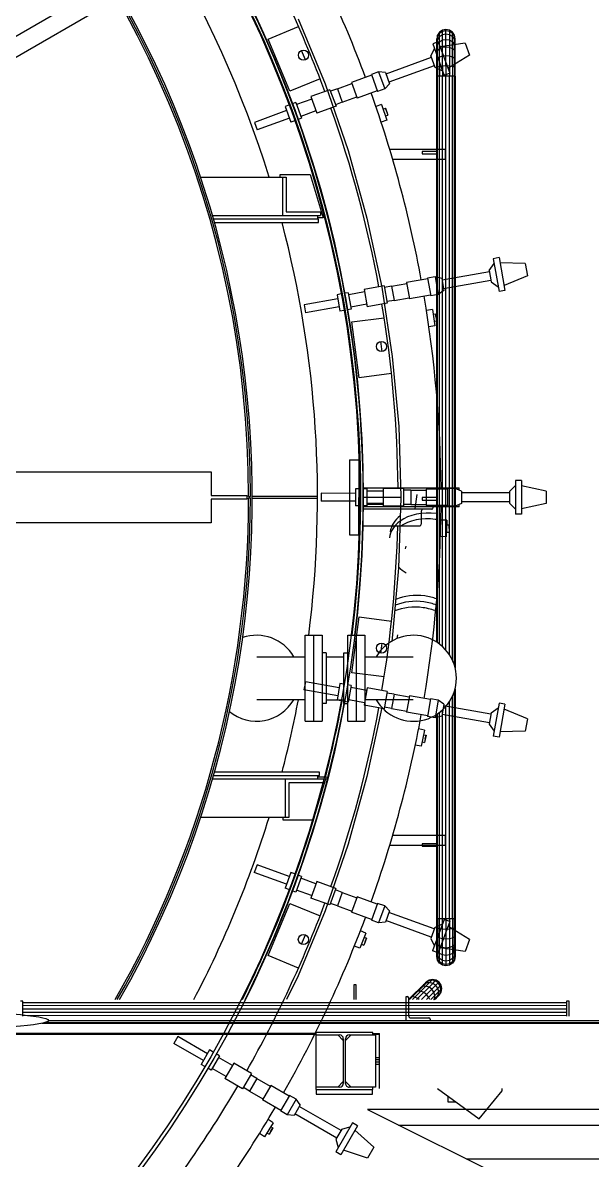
# Model space of a CAD drawing. Header units: metres. Extents: x 0 to 63075, y 0 to 44550.
# Drawn here: x 58707.8 to 58935.2, y 41382.1 to 41836.6 of the extents above; entities that cross this region are included whole.
import ezdxf

# ---------------------------------------------------------------- set-up
doc = ezdxf.new("R2010")
doc.units = ezdxf.units.M
doc.header["$LTSCALE"] = 75
for name, color, linetype in [('GSB', 7, 'Continuous'), ('ML6', 1, 'Continuous'), ('SDM', 7, 'Continuous'), ('SL1', 8, 'Continuous')]:
    doc.layers.add(name, color=color, linetype=linetype)
doc.styles.add('ROMANS', font='ROMANS.SHX')
doc.dimstyles.new('75___1-75', dxfattribs={"dimscale": 75, "dimtxt": 2.5, "dimasz": 2, "dimexe": 1.5, "dimexo": 1, "dimgap": 0.5, "dimtad": 1, "dimdec": 0, "dimzin": 12, "dimtxsty": 'ROMANS', "dimcen": 0, "dimclrd": 256, "dimclre": 256, "dimclrt": 3, "dimazin": 3, "dimtfac": 1, "dimtdec": 0, "dimtmove": 0, "dimatfit": 0, "dimfxl": 1, "dimlwd": -1, "dimlwe": -1, "dimarcsym": 0})

# ---------------------------------------------------------------- blocks, each defined once
blk = doc.blocks.new('A$C6bae614f')
at = {"layer": 'SL1'}
h = blk.add_hatch(dxfattribs=at)
h.set_pattern_fill('_USER', color=256, scale=90, angle=-0.0019, style=0, pattern_type=0)
h.set_pattern_definition([(359.99813, (326091.565, -18363.04), (0.00294, 90), [])])
h.paths.add_polyline_path([(409519.7, 50524), (406025.7, 50524.1), (406801.1, 50137.4), (407209.9, 49635.6), (407824.9, 49509.6), (408437.2, 49652.2), (408936.7, 50189.3)])
for p, q in [((405592.2, 53669.3), (403868.5, 52674.2)), ((405616.4, 53627.5), (403892.6, 52632.4)), ((405841.5, 53426.1), (405913.2, 53253.1)), ((405762.1, 53372.5), (405842.4, 53405.7)), ((406225.2, 53396.1), (406217.3, 53390.9)), ((406225.2, 53393.1), (406217.3, 53387.9)), ((406234.5, 53398), (406225.2, 53396.1)), ((406225.2, 53393.1), (406225.2, 53396.1)), ((406234.5, 53394.9), (406225.2, 53393.1)), ((406225.2, 53300.9), (406225.2, 53393.1)), ((406243.9, 53396.1), (406234.5, 53398)), ((406234.5, 53394.9), (406234.5, 53398)), ((406234.5, 53301.3), (406234.5, 53394.9)), ((406243.9, 53393.1), (406234.5, 53394.9)), ((406251.8, 53390.9), (406243.9, 53396.1)), ((406243.9, 53396.1), (406243.9, 53300.9)), ((406251.8, 53387.9), (406243.9, 53393.1)), ((405819.5, 53233.9), (405762.1, 53372.5)), ((406214.2, 53365.1), (406199.3, 53359.7)), ((406212, 53382.9), (406210.1, 53373.6)), ((406212, 53380.2), (406210.1, 53371.1)), ((406210.1, 53371.1), (406210.1, 53373.6)), ((406212, 53372.1), (406210.1, 53363.7)), ((406210.1, 53351.8), (406210.1, 53371.1)), ((406217.3, 53390.9), (406212, 53382.9)), ((406217.3, 53387.9), (406212, 53380.2)), ((406212, 53297.9), (406212, 53382.9)), ((406217.3, 53379.2), (406212, 53372.1)), ((406217.3, 53365.3), (406212, 53359.1)), ((406214.2, 53365.1), (406244.6, 53281.5)), ((406217.3, 53387.9), (406217.3, 53390.9)), ((406217.3, 53299.7), (406217.3, 53387.9)), ((406225.2, 53384), (406217.3, 53379.2)), ((406225.2, 53369.4), (406217.3, 53365.3)), ((406285.6, 53361.6), (406218.9, 53352.1)), ((406234.5, 53385.7), (406225.2, 53384)), ((406234.5, 53370.9), (406225.2, 53369.4)), ((406243.9, 53384), (406234.5, 53385.7)), ((406243.9, 53369.4), (406234.5, 53370.9)), ((406251.8, 53379.2), (406243.9, 53384)), ((406251.8, 53365.3), (406243.9, 53369.4)), ((406257.1, 53382.9), (406251.8, 53390.9)), ((406251.8, 53387.9), (406251.8, 53390.9)), ((406257.1, 53380.2), (406251.8, 53387.9)), ((406251.8, 53379.2), (406251.8, 53387.9)), ((406257.1, 53372.1), (406251.8, 53379.2)), ((406251.8, 53299.7), (406251.8, 53379.2)), ((406257.1, 53359.1), (406251.8, 53365.3)), ((406258.9, 53373.6), (406257.1, 53382.9)), ((406257.1, 53380.2), (406257.1, 53382.9)), ((406258.9, 53371.1), (406257.1, 53380.2)), ((406257.1, 53372.1), (406257.1, 53380.2)), ((406257.1, 53297.9), (406257.1, 53372.1)), ((406258.9, 53363.7), (406257.1, 53372.1)), ((406258.9, 53371.1), (406258.9, 53373.6)), ((406258.9, 53363.7), (406258.9, 53371.1)), ((406258.9, 53295.9), (406258.9, 53363.7)), ((406285.6, 53361.6), (406297.1, 53330.1)), ((406194.2, 53327), (406203.7, 53347.4)), ((406199.3, 53359.7), (406229.7, 53276.1)), ((406212, 53359.1), (406210.1, 53351.8)), ((406210.1, 53336), (406210.1, 53351.8)), ((406212, 53341.8), (406210.1, 53336)), ((406210.1, 53295.9), (406210.1, 53336)), ((406217.3, 53346.7), (406212, 53341.8)), ((406225.2, 53350), (406217.3, 53346.7)), ((406234.5, 53351.2), (406225.2, 53350)), ((406243.9, 53350), (406234.5, 53351.2)), ((406251.8, 53346.7), (406243.9, 53350)), ((406257.1, 53341.8), (406251.8, 53346.7)), ((406258.9, 53351.8), (406257.1, 53359.1)), ((406258.9, 53335.9), (406257.1, 53341.8)), ((406195.6, 53323.3), (406075.1, 53279.5)), ((406203.5, 53301.6), (406083, 53257.7)), ((406194.2, 53327), (406204.8, 53297.8)), ((406212, 53321), (406210.1, 53317)), ((406217.3, 53324.5), (406212, 53321)), ((406225.2, 53326.8), (406217.3, 53324.5)), ((406234.5, 53327.6), (406225.2, 53326.8)), ((406234.5, 53301.3), (406225.2, 53300.9)), ((406243.9, 53326.8), (406234.5, 53327.6)), ((406243.9, 53300.9), (406234.5, 53301.3)), ((406234.5, 53301.3), (406234.5, 53273.6)), ((406297.1, 53330.1), (406239.9, 53294.5)), ((406251.8, 53324.5), (406243.9, 53326.8)), ((406257.1, 53321), (406251.8, 53324.5)), ((406258.9, 53317), (406257.1, 53321)), ((406036.8, 53276.6), (405983.4, 53257.2)), ((406055.3, 53285.4), (406036.2, 53278.4)), ((406036.2, 53278.4), (406052.5, 53233.5)), ((406055.3, 53285.4), (406071.6, 53240.5)), ((406073.5, 53283.9), (406055.3, 53285.4)), ((406073.5, 53283.9), (406084.7, 53253.3)), ((406204.8, 53297.8), (406225.3, 53288.3)), ((406210.1, 53295.9), (406212, 53297.9)), ((406210.1, 53295.9), (406212, 53293.8)), ((406210.1, 53273.6), (406210.1, 53295.9)), ((406210.1, 51767.8), (406210.1, 53273.6)), ((406212, 53273.6), (406210.1, 53273.6)), ((406211.9, 51766.6), (406212, 53273.6)), ((406217.3, 53299.7), (406212, 53297.9)), ((406212, 53297.9), (406212, 53273.6)), ((406217.3, 53273.6), (406212, 53273.6)), ((406217.2, 51762.8), (406217.3, 53273.6)), ((406225.2, 53300.9), (406217.3, 53299.7)), ((406217.3, 53299.7), (406217.3, 53273.6)), ((406225.2, 53273.6), (406217.3, 53273.6)), ((406225.2, 53300.9), (406225.2, 53273.6)), ((406225.2, 51756.2), (406225.2, 53273.6)), ((406234.5, 53273.6), (406225.2, 53273.6)), ((406244.6, 53281.5), (406229.7, 53276.1)), ((406257.1, 53273.6), (406234.5, 53273.6)), ((406234.5, 51746.6), (406234.5, 53273.6)), ((406243.8, 51734.2), (406243.9, 53273.6)), ((406243.9, 53300.9), (406243.9, 53273.6)), ((406251.8, 53299.7), (406243.9, 53300.9)), ((406251.7, 51719.9), (406251.8, 53273.6)), ((406251.8, 53299.7), (406251.8, 53273.6)), ((406257.1, 53297.9), (406251.8, 53299.7)), ((406257, 51706.3), (406257.1, 53273.6)), ((406258.9, 53295.9), (406257.1, 53297.9)), ((406257.1, 53297.9), (406257.1, 53273.6)), ((406258.9, 53273.6), (406257.1, 53273.6)), ((406258.9, 53273.6), (406258.9, 53295.9)), ((406258.9, 53273.6), (406258.9, 51699.8)), ((405899.8, 53267.2), (405819.5, 53233.9)), ((405913.2, 53253.1), (405974.2, 53076.2)), ((405945.8, 53240.4), (405984.3, 53254.6)), ((405983.4, 53257.2), (405998.4, 53215.8)), ((406084.7, 53253.3), (406071.6, 53240.5)), ((405877.4, 53213.1), (405837.3, 53198.5)), ((405926.1, 53237.9), (405875.1, 53219.4)), ((405875.1, 53219.4), (405891.2, 53175.2)), ((405926.1, 53237.9), (405942.2, 53193.8)), ((405945.8, 53240.4), (405927.7, 53233.8)), ((405945.8, 53240.4), (405958.9, 53204.6)), ((405958.9, 53204.6), (405997.5, 53218.5)), ((406051.9, 53235.3), (405998.4, 53215.8)), ((406071.6, 53240.5), (406052.5, 53233.5)), ((405810.7, 53182.2), (405724.9, 53151)), ((405817, 53196.9), (405806.7, 53193.2)), ((405806.7, 53193.2), (405822, 53151.4)), ((405835.4, 53203.6), (405825.9, 53200.2)), ((405835.4, 53203.6), (405850.6, 53161.8)), ((405888.9, 53181.5), (405848.7, 53166.9)), ((405942.2, 53193.8), (405891.2, 53175.2)), ((405958.9, 53204.6), (405940.7, 53198)), ((406063.4, 53198.2), (406048.4, 53193.3)), ((406063.4, 53198.2), (406077, 53156.4)), ((406067.3, 53186.4), (406073.8, 53188.6)), ((406073.8, 53188.6), (406079.8, 53170.2)), ((406076.9, 53179.4), (406073.8, 53188.6)), ((405724.9, 53151), (405732.2, 53131)), ((405818, 53162.3), (405732.2, 53131)), ((405832.2, 53155.1), (405822, 53151.4)), ((405850.6, 53161.8), (405841.1, 53158.3)), ((406077, 53156.4), (406062.3, 53151.6)), ((406073.2, 53168.1), (406079.8, 53170.2)), ((406076.9, 53179.4), (406079.8, 53170.2)), ((405974.2, 53076.2), (406024.5, 52895.8)), ((406233.1, 53078.6), (406085.3, 53078.6)), ((406171, 53073.6), (406171, 53067.3)), ((406210.1, 53073.6), (406171, 53073.6)), ((406171, 53067.3), (406210.1, 53067.3)), ((406233.1, 53053.2), (406233.1, 53078.6)), ((406092.8, 53053.2), (406233.1, 53053.2)), ((405582, 53004.9), (405809.2, 53004.8)), ((405793.3, 53011.9), (405873.3, 53011.9)), ((405793.3, 53004.8), (405793.3, 53011.9)), ((405799.6, 53004.8), (405799.6, 52903.2)), ((405809.2, 53004.8), (405809.2, 52912.8)), ((405873.3, 53011.9), (405908.3, 52896.9)), ((405809.2, 52912.8), (405901.2, 52912.8)), ((405901.2, 52912.8), (405901.2, 52903.2)), ((405613.5, 52903.3), (405901.2, 52903.2)), ((405895.5, 52893.7), (405616.2, 52893.7)), ((405618.9, 52884.2), (405895.5, 52884.2)), ((405893, 52903.2), (405893, 52893.7)), ((405908.3, 52896.9), (405893, 52896.9)), ((405895.5, 52884.2), (405895.5, 52893.7)), ((406024.5, 52895.8), (406063.8, 52712.8)), ((406376, 52791), (406360.4, 52788.3)), ((406360.4, 52788.3), (406375.8, 52700.7)), ((406376, 52791), (406391.4, 52703.5)), ((406349.7, 52757.1), (406362.7, 52775.5)), ((406349.7, 52757.1), (406355.1, 52726.4)), ((406445.7, 52775.3), (406378.4, 52777.5)), ((406445.7, 52775.3), (406451.5, 52742.2)), ((406186, 52734.8), (406129.9, 52724.9)), ((406205.7, 52740.1), (406185.7, 52736.6)), ((406185.7, 52736.6), (406194, 52689.6)), ((406205.7, 52740.1), (406214, 52693.1)), ((406223.4, 52735.6), (406205.7, 52740.1)), ((406223.4, 52735.6), (406229, 52703.4)), ((406350.4, 52753.1), (406224.2, 52730.9)), ((406354.4, 52730.4), (406228.2, 52708.1)), ((406355.1, 52726.4), (406373.6, 52713.6)), ((406451.5, 52742.2), (406389, 52717.1)), ((405974.9, 52697.8), (405965, 52696.1)), ((405974.9, 52697.8), (405982.7, 52654)), ((406017.9, 52699.8), (405975.9, 52692.4)), ((406070.2, 52715.9), (406016.8, 52706.4)), ((406016.8, 52706.4), (406024.9, 52660.2)), ((406063.8, 52712.8), (406091.9, 52527.7)), ((406070.2, 52715.9), (406078.4, 52669.6)), ((406090.1, 52714.9), (406071, 52711.5)), ((406090.1, 52714.9), (406130.4, 52722.1)), ((406090.1, 52714.9), (406096.7, 52677.3)), ((406129.9, 52724.9), (406137.6, 52681.5)), ((406229, 52703.4), (406214, 52693.1)), ((406391.4, 52703.5), (406375.8, 52700.7)), ((405946.9, 52681), (405857, 52665.2)), ((405955.6, 52694.4), (405944.9, 52692.5)), ((405944.9, 52692.5), (405952.6, 52648.7)), ((406023.8, 52666.8), (405981.7, 52659.4)), ((406078.4, 52669.6), (406024.9, 52660.2)), ((406096.7, 52677.3), (406077.6, 52674)), ((406096.7, 52677.3), (406137.1, 52684.3)), ((406193.6, 52691.4), (406137.6, 52681.5)), ((406214, 52693.1), (406194, 52689.6)), ((405857, 52665.2), (405860.7, 52644.2)), ((405950.6, 52660.2), (405860.7, 52644.2)), ((405963.4, 52650.6), (405952.6, 52648.7)), ((405982.7, 52654), (405972.7, 52652.2)), ((406198.6, 52652.9), (406182.9, 52650.7)), ((406198.6, 52652.9), (406204.7, 52609.4)), ((406200.3, 52640.6), (406207.1, 52641.7)), ((406207.1, 52641.7), (406209.8, 52622.5)), ((406208.5, 52632.1), (406207.1, 52641.7)), ((405984, 52619.8), (406070.2, 52631.1)), ((406003.6, 52471.1), (405984, 52619.8)), ((406204.7, 52609.4), (406189.4, 52607.2)), ((406203, 52621.6), (406209.8, 52622.5)), ((406208.5, 52632.1), (406209.8, 52622.5)), ((406091.9, 52527.7), (406108.9, 52341.3)), ((406089.8, 52482.4), (406003.6, 52471.1)), ((406108.9, 52341.3), (406114.5, 52154.2)), ((405977.9, 52253.2), (405977.8, 52053.2)), ((405977.9, 52253.2), (406003.3, 52253.2)), ((406003.2, 52053.2), (406003.3, 52253.2)), ((403306.6, 52221.6), (405609.7, 52221.5)), ((405609.7, 52221.5), (405609.7, 52158)), ((406403.9, 52168.7), (406419.8, 52184.6)), ((406419.8, 52197.6), (406419.8, 52108.7)), ((406435.7, 52197.6), (406419.8, 52197.6)), ((406435.7, 52197.6), (406435.6, 52108.7)), ((406501.6, 52170), (406435.7, 52183.9)), ((405609.7, 52158), (405705, 52158)), ((405705, 52158), (405705, 52148.5)), ((405709.7, 52155.6), (405714.5, 52155.6)), ((405719.5, 52156.4), (405893, 52156.4)), ((405902.7, 52163.9), (405902.7, 52142.6)), ((405994, 52163.8), (405902.7, 52163.9)), ((405994, 52175.5), (405994, 52131)), ((406004.9, 52175.5), (405994, 52175.5)), ((406014.4, 52178.6), (406269.5, 52178.6)), ((406024.5, 52175.5), (406014.4, 52175.5)), ((406114.5, 52153.2), (406014.5, 52153.2)), ((406024.5, 52175.5), (406024.5, 52131)), ((406067.2, 52170), (406024.5, 52170)), ((406067.2, 52176.7), (406067.2, 52129.7)), ((406121.5, 52176.7), (406067.2, 52176.7)), ((406114.5, 52152.2), (406108.8, 51965.1)), ((406114.5, 52154.2), (406114.5, 52153.2)), ((406114.5, 52153.2), (406114.5, 52152.2)), ((406121.5, 52176.7), (406121.5, 52129.7)), ((406140.9, 52172.3), (406121.5, 52172.3)), ((406140.9, 52172.3), (406181.9, 52172.4)), ((406140.9, 52172.3), (406140.9, 52134.2)), ((406152.4, 52122.7), (406157.7, 52161)), ((406171, 52152.5), (406171, 52146.1)), ((406210.1, 52152.5), (406171, 52152.5)), ((406181.9, 52175.2), (406181.9, 52131.2)), ((406238.8, 52175.2), (406181.9, 52175.2)), ((406238.8, 52177.1), (406238.8, 52129.3)), ((406259.1, 52177.1), (406238.8, 52177.1)), ((406259.1, 52177.1), (406259.1, 52129.3)), ((406275.7, 52169.5), (406259.1, 52177.1)), ((406269.5, 52172.3), (406269.5, 52178.6)), ((406275.7, 52169.5), (406275.7, 52136.9)), ((406403.9, 52164.8), (406275.7, 52164.8)), ((406403.9, 52168.7), (406403.9, 52137.6)), ((406501.6, 52170), (406501.6, 52136.4)), ((405609.7, 52148.5), (405609.7, 52085)), ((405705, 52148.5), (405609.7, 52148.5)), ((405714.5, 52150.8), (405709.7, 52150.8)), ((405893, 52150), (405719.5, 52150)), ((405994, 52142.6), (405902.7, 52142.6)), ((406004.9, 52131), (405994, 52131)), ((406196.8, 52121.5), (406014.3, 52121.5)), ((406024.5, 52131), (406014.4, 52131)), ((406269.5, 52127.8), (406014.4, 52127.8)), ((406067.2, 52136.4), (406024.5, 52136.4)), ((406067.2, 52134.2), (406024.5, 52134.2)), ((406121.5, 52129.7), (406067.2, 52129.7)), ((406140.9, 52134.2), (406121.5, 52134.2)), ((406140.9, 52134.2), (406181.9, 52134)), ((406171, 52146.1), (406210.1, 52146.1)), ((406238.8, 52131.2), (406181.9, 52131.2)), ((406200.3, 52126.5), (406200.3, 52127.8)), ((406259.1, 52129.3), (406238.8, 52129.3)), ((406275.7, 52136.9), (406259.1, 52129.3)), ((406269.5, 52127.8), (406269.5, 52134)), ((406403.9, 52141.6), (406275.7, 52141.6)), ((406403.9, 52137.6), (406419.8, 52121.7)), ((406501.6, 52136.4), (406435.6, 52122.5)), ((406168.9, 52115.5), (406168.9, 52082)), ((406236.9, 52092.4), (406221.1, 52092.9)), ((406236.9, 52092.4), (406235.4, 52048.5)), ((406435.6, 52108.7), (406419.8, 52108.7)), ((405609.7, 52085), (403306.6, 52085)), ((406013.5, 52077), (406165.4, 52077)), ((406235.9, 52060.8), (406242.8, 52060.5)), ((406236.5, 52080), (406243.4, 52079.8)), ((406243.4, 52079.8), (406242.8, 52060.5)), ((406243.1, 52070.2), (406242.8, 52060.5)), ((406243.1, 52070.2), (406243.4, 52079.8)), ((405977.8, 52053.2), (406003.2, 52053.2)), ((406235.4, 52048.5), (406220, 52049)), ((406127.3, 52015.8), (406128.4, 52023.4)), ((406108.8, 51965.1), (406091.9, 51778.7)), ((405984, 51686.6), (406003.6, 51835.3)), ((406003.6, 51835.3), (406089.8, 51824)), ((405860.5, 51557.5), (405860.5, 51786.1)), ((405860.5, 51786.1), (405905.2, 51786.1)), ((405882.9, 51557.5), (405882.9, 51786.1)), ((405905.2, 51786.1), (405905.2, 51557.5)), ((405973.7, 51786.1), (406018.4, 51786.1)), ((405973.7, 51557.5), (405973.7, 51786.1)), ((405996.1, 51786.1), (405996.1, 51557.5)), ((406018.4, 51786.1), (406018.4, 51557.5)), ((406091.9, 51778.7), (406090.7, 51770.7)), ((406104.9, 51777.7), (406106.3, 51787.3)), ((405731.9, 51729), (405860.5, 51729)), ((405916.2, 51739.3), (405905.2, 51739.3)), ((405916.2, 51739.3), (405916.2, 51604.4)), ((405916.2, 51729), (405962.8, 51729)), ((405962.8, 51604.4), (405962.8, 51739.3)), ((405962.8, 51739.3), (405973.7, 51739.3)), ((406018.4, 51729), (406147, 51729)), ((406070.2, 51675.3), (405984, 51686.6)), ((405860.6, 51662.2), (405856.9, 51641.2)), ((405946.9, 51625.4), (405856.9, 51641.2)), ((405950.6, 51646.3), (405860.6, 51662.2)), ((405952.6, 51657.7), (405944.9, 51613.9)), ((405963.3, 51655.8), (405952.6, 51657.7)), ((405982.6, 51652.4), (405972.7, 51654.2)), ((405982.6, 51652.4), (405974.9, 51608.6)), ((406023.7, 51639.6), (405981.7, 51647)), ((406024.9, 51646.2), (406016.7, 51600)), ((406078.4, 51636.8), (406024.9, 51646.2)), ((406078.4, 51636.8), (406070.2, 51590.5)), ((406257, 51031.4), (406257, 51637.3)), ((406258.9, 51643.9), (406258.9, 51031.4)), ((405860.5, 51614.7), (405731.9, 51614.7)), ((405916.2, 51614.7), (405962.8, 51614.7)), ((405955.6, 51612), (405944.9, 51613.9)), ((405974.9, 51608.6), (405965, 51610.4)), ((406017.9, 51606.6), (405975.8, 51614)), ((406147, 51614.7), (406018.4, 51614.7)), ((406096.7, 51629.1), (406077.6, 51632.4)), ((406096.7, 51629.1), (406090, 51591.6)), ((406096.7, 51629.1), (406137.1, 51622.1)), ((406137.6, 51624.9), (406129.9, 51581.5)), ((406193.6, 51615), (406137.6, 51624.9)), ((406193.9, 51616.8), (406185.6, 51569.8)), ((406213.9, 51613.3), (406193.9, 51616.8)), ((406213.9, 51613.3), (406205.6, 51566.3)), ((406229, 51603), (406213.9, 51613.3)), ((406243.8, 51031.4), (406243.8, 51609.4)), ((406251.7, 51031.4), (406251.7, 51623.7)), ((405916.2, 51604.4), (405905.2, 51604.4)), ((405962.8, 51604.4), (405973.7, 51604.4)), ((406070.2, 51590.5), (406016.7, 51600)), ((406063.7, 51593.6), (406024.4, 51410.6)), ((406063.9, 51594.5), (406063.7, 51593.6)), ((406090, 51591.6), (406071, 51594.9)), ((406090, 51591.6), (406130.4, 51584.3)), ((406186, 51571.6), (406129.9, 51581.5)), ((406210.1, 51031.4), (406210.1, 51575.8)), ((406211.9, 51031.4), (406211.9, 51577.1)), ((406217.2, 51031.4), (406217.2, 51580.8)), ((406229, 51603), (406223.3, 51570.8)), ((406225.1, 51031.4), (406225.1, 51587.4)), ((406354.4, 51576), (406228.2, 51598.3)), ((406234.5, 51031.4), (406234.5, 51597)), ((406355.1, 51579.9), (406349.7, 51549.3)), ((406355.1, 51579.9), (406373.5, 51592.8)), ((406375.8, 51605.6), (406360.4, 51518.1)), ((406391.4, 51602.9), (406375.8, 51605.6)), ((406391.4, 51602.9), (406375.9, 51515.3)), ((406451.5, 51564.2), (406389, 51589.3)), ((405860.5, 51557.5), (405905.2, 51557.5)), ((405973.7, 51557.5), (406018.4, 51557.5)), ((406205.6, 51566.3), (406185.6, 51569.8)), ((406223.3, 51570.8), (406205.6, 51566.3)), ((406350.4, 51553.3), (406224.2, 51575.5)), ((406349.7, 51549.3), (406362.6, 51530.9)), ((406451.5, 51564.2), (406445.7, 51531.1)), ((406177.4, 51533.7), (406161.9, 51537)), ((406177.4, 51533.7), (406168.3, 51490.7)), ((406174.8, 51521.7), (406181.6, 51520.3)), ((406181.6, 51520.3), (406177.6, 51501.3)), ((406179.7, 51510.8), (406181.6, 51520.3)), ((406375.9, 51515.3), (406360.4, 51518.1)), ((406445.7, 51531.1), (406378.3, 51528.9)), ((406168.3, 51490.7), (406153.1, 51493.9)), ((406170.9, 51502.8), (406177.6, 51501.3)), ((406179.7, 51510.8), (406177.6, 51501.3)), ((405908.8, 51403.2), (405613.4, 51403.2)), ((405616.1, 51412.7), (405897.9, 51412.7)), ((405897.9, 51422.2), (405618.8, 51422.2)), ((405807.2, 51403.2), (405807.2, 51301.6)), ((405916.2, 51409.2), (405881.2, 51294.2)), ((405893, 51412.7), (405893, 51403.2)), ((405893, 51409.2), (405916.2, 51409.2)), ((405897.9, 51412.7), (405897.9, 51422.2)), ((405908.8, 51403.2), (405908.8, 51393.7)), ((406024.4, 51410.6), (405974.2, 51230.2)), ((405816.7, 51393.7), (405816.7, 51301.6)), ((405908.8, 51393.7), (405816.7, 51393.7)), ((405816.7, 51301.6), (405581.9, 51301.6)), ((405801.2, 51294.2), (405801.2, 51301.6)), ((405881.2, 51294.2), (405801.2, 51294.2)), ((406233, 51253.2), (406092.8, 51253.2)), ((406233, 51227.8), (406233, 51253.2)), ((405974.2, 51230.2), (405913.1, 51053.3)), ((406085.2, 51227.8), (406233, 51227.8)), ((406171, 51231.4), (406171, 51225)), ((406210.1, 51231.4), (406171, 51231.4)), ((406171, 51225), (406210.1, 51225)), ((405732.1, 51175.4), (405724.8, 51155.4)), ((405810.7, 51124.2), (405724.8, 51155.4)), ((405817.9, 51144.1), (405732.1, 51175.4)), ((405821.9, 51155.1), (405806.7, 51113.3)), ((405832.2, 51151.3), (405821.9, 51155.1)), ((405850.6, 51144.6), (405835.3, 51102.8)), ((405850.6, 51144.6), (405841.1, 51148.1)), ((405888.8, 51124.9), (405848.7, 51139.5)), ((405891.1, 51131.2), (405875, 51087)), ((405942.1, 51112.6), (405891.1, 51131.2)), ((405816.9, 51109.5), (405806.7, 51113.3)), ((405835.3, 51102.8), (405825.9, 51106.3)), ((405877.3, 51093.4), (405837.2, 51108)), ((405942.1, 51112.6), (405926.1, 51068.5)), ((405958.8, 51101.8), (405940.6, 51108.5)), ((405958.8, 51101.8), (405945.8, 51066)), ((405958.8, 51101.8), (405997.4, 51087.9)), ((405762, 50934), (405819.4, 51072.5)), ((405819.4, 51072.5), (405899.7, 51039.3)), ((405926.1, 51068.5), (405875, 51087)), ((405945.8, 51066), (405927.6, 51072.6)), ((405945.8, 51066), (405984.2, 51051.9)), ((405998.3, 51090.6), (405983.3, 51049.2)), ((406051.8, 51071.1), (405998.3, 51090.6)), ((406052.5, 51072.9), (406036.1, 51028)), ((406071.6, 51065.9), (406052.5, 51072.9)), ((406071.6, 51065.9), (406055.2, 51021.1)), ((406084.6, 51053.1), (406071.6, 51065.9)), ((405913.1, 51053.3), (405841.4, 50880.3)), ((406036.8, 51029.8), (405983.3, 51049.2)), ((406084.6, 51053.1), (406073.4, 51022.5)), ((406203.4, 51004.8), (406083, 51048.7)), ((406210.1, 50933.9), (406210.1, 51031.4)), ((406258.9, 51031.4), (406210.1, 51031.4)), ((406211.9, 51031.4), (406211.9, 50922)), ((406217.2, 50917.1), (406217.2, 51031.4)), ((406225.1, 50911.9), (406225.1, 51031.4)), ((406234.5, 51031.4), (406234.5, 50907)), ((406243.8, 51031.4), (406243.8, 50908.8)), ((406251.7, 51031.4), (406251.7, 50914.1)), ((406257, 50924.8), (406257, 51031.4)), ((406258.9, 51031.4), (406258.9, 50933.9)), ((406055.2, 51021.1), (406036.1, 51028)), ((406073.4, 51022.5), (406055.2, 51021.1)), ((406195.5, 50983.1), (406075.1, 51026.9)), ((406204.8, 51008.6), (406194.1, 50979.4)), ((406229.6, 51030.3), (406199.2, 50946.7)), ((406204.8, 51008.6), (406225.2, 51018.1)), ((406211.9, 51007.1), (406210.1, 51009.1)), ((406217.2, 51005.3), (406211.9, 51007.1)), ((406244.5, 51024.9), (406214.1, 50941.3)), ((406225.1, 51004.1), (406217.2, 51005.3)), ((406234.5, 51003.7), (406225.1, 51004.1)), ((406244.5, 51024.9), (406229.6, 51030.3)), ((406243.8, 51004.1), (406234.5, 51003.7)), ((406297, 50976.3), (406239.8, 51011.9)), ((406251.7, 51005.3), (406243.8, 51004.1)), ((406257, 51007.1), (406251.7, 51005.3)), ((406258.9, 51009.1), (406257, 51007.1)), ((406021.8, 50993.9), (406005.3, 50953.2)), ((406021.8, 50993.9), (406007.1, 50999.8)), ((406023.6, 50979.9), (406016.3, 50962)), ((406020, 50970.9), (406016.3, 50962)), ((406017.1, 50982.5), (406023.6, 50979.9)), ((406020, 50970.9), (406023.6, 50979.9)), ((406194.1, 50979.4), (406203.7, 50959)), ((406211.9, 50983.9), (406210.1, 50988)), ((406217.2, 50980.5), (406211.9, 50983.9)), ((406225.1, 50978.2), (406217.2, 50980.5)), ((406234.5, 50977.4), (406225.1, 50978.2)), ((406243.8, 50978.2), (406234.5, 50977.4)), ((406251.7, 50980.5), (406243.8, 50978.2)), ((406257, 50983.9), (406251.7, 50980.5)), ((406258.9, 50988), (406257, 50983.9)), ((406297, 50976.3), (406285.5, 50944.8)), ((406005.3, 50953.2), (405991, 50958.9)), ((406009.9, 50964.6), (406016.3, 50962)), ((406214.1, 50941.3), (406199.2, 50946.7)), ((406211.9, 50963.2), (406210.1, 50969)), ((406211.9, 50945.9), (406210.1, 50953.2)), ((406211.9, 50932.9), (406210.1, 50941.3)), ((406217.2, 50958.3), (406211.9, 50963.2)), ((406217.2, 50939.7), (406211.9, 50945.9)), ((406225.1, 50955), (406217.2, 50958.3)), ((406285.5, 50944.8), (406218.8, 50954.3)), ((406234.5, 50953.8), (406225.1, 50955)), ((406243.8, 50955), (406234.5, 50953.8)), ((406251.7, 50958.3), (406243.8, 50955)), ((406251.7, 50958.3), (406257, 50963.2)), ((406251.7, 50956.8), (406257, 50949.7)), ((406251.7, 50950.7), (406255.9, 50944.6)), ((406251.7, 50948.6), (406255.1, 50943.6)), ((406257, 50945.9), (406251.7, 50939.7)), ((406255.7, 50962), (406257, 50960.5)), ((406258.9, 50969), (406257, 50963.2)), ((406258.9, 50953.2), (406257, 50945.9)), ((406257, 50932.9), (406258.9, 50941.3)), ((405842.3, 50900.7), (405762, 50934)), ((406211.9, 50924.8), (406210.1, 50933.9)), ((406210.1, 50933.9), (406210.1, 50931.4)), ((406211.9, 50922), (406210.1, 50931.4)), ((406217.2, 50925.7), (406211.9, 50932.9)), ((406217.2, 50917.1), (406211.9, 50924.8)), ((406217.2, 50914.1), (406211.9, 50922)), ((406225.1, 50935.6), (406217.2, 50939.7)), ((406225.1, 50921), (406217.2, 50925.7)), ((406225.1, 50911.9), (406217.2, 50917.1)), ((406217.2, 50917.1), (406217.2, 50914.1)), ((406225.1, 50908.8), (406217.2, 50914.1)), ((406234.5, 50934.1), (406225.1, 50935.6)), ((406234.5, 50919.3), (406225.1, 50921)), ((406234.5, 50910.1), (406225.1, 50911.9)), ((406225.1, 50911.9), (406225.1, 50908.8)), ((406243.8, 50935.6), (406234.5, 50934.1)), ((406243.8, 50921), (406234.5, 50919.3)), ((406243.8, 50911.9), (406234.5, 50910.1)), ((406251.7, 50939.7), (406243.8, 50935.6)), ((406251.7, 50925.7), (406243.8, 50921)), ((406251.7, 50917.1), (406243.8, 50911.9)), ((406251.7, 50914.1), (406243.8, 50908.8)), ((406257, 50932.9), (406251.7, 50925.7)), ((406257, 50924.8), (406251.7, 50917.1)), ((406257, 50922), (406251.7, 50914.1)), ((406258.9, 50933.9), (406257, 50924.8)), ((406258.9, 50931.4), (406257, 50922)), ((406257, 50924.8), (406257, 50922)), ((406257.8, 50936.6), (406258.6, 50932.7)), ((406258.1, 50937.7), (406258.9, 50933.9)), ((406258.9, 50931.4), (406258.9, 50933.9)), ((405841.4, 50880.3), (405810.4, 50816.6)), ((406234.5, 50907), (406225.1, 50908.8)), ((406243.8, 50908.8), (406234.5, 50907)), ((405989.6, 50855.7), (405989.6, 50816.6)), ((405996, 50855.7), (405989.6, 50855.7)), ((405996, 50816.6), (405996, 50855.7)), ((406135.2, 50816.6), (406180.1, 50861.5)), ((406137.8, 50816.6), (406187.8, 50866.6)), ((406145.3, 50816.6), (406190.9, 50862.2)), ((406156.5, 50816.6), (406199.9, 50860)), ((406172.9, 50851.7), (406166.4, 50847.9)), ((406169.7, 50816.6), (406214.2, 50861.1)), ((406181, 50852.3), (406172.9, 50851.7)), ((406182.1, 50860.9), (406174.8, 50856.3)), ((406187.8, 50866.6), (406180.1, 50861.5)), ((406180.1, 50861.5), (406181.9, 50863.3)), ((406189.5, 50849.7), (406181, 50852.3)), ((406189.8, 50868.6), (406181.9, 50863.3)), ((406190.9, 50862.2), (406182.1, 50860.9)), ((406219.5, 50853.2), (406182.9, 50816.6)), ((406187.8, 50866.6), (406189.8, 50868.6)), ((406197, 50868.4), (406187.8, 50866.6)), ((406197.2, 50844.1), (406189.5, 50849.7)), ((406199.1, 50870.4), (406189.8, 50868.6)), ((406190.9, 50862.2), (406197, 50868.4)), ((406199.9, 50860), (406190.9, 50862.2)), ((406197, 50868.4), (406199.1, 50870.4)), ((406206.3, 50866.4), (406197, 50868.4)), ((406208.4, 50868.6), (406199.1, 50870.4)), ((406199.9, 50860), (406206.3, 50866.4)), ((406207.6, 50854.6), (406199.9, 50860)), ((406206.3, 50866.4), (406208.4, 50868.6)), ((406214.2, 50861.1), (406206.3, 50866.4)), ((406213.1, 50846.8), (406207.6, 50854.6)), ((406216.4, 50863.3), (406208.4, 50868.6)), ((406214.2, 50861.1), (406216.4, 50863.3)), ((406219.5, 50853.2), (406214.2, 50861.1)), ((406221.6, 50855.4), (406216.4, 50863.3)), ((406219.5, 50853.2), (406221.6, 50855.4)), ((406221.4, 50844), (406219.5, 50853.2)), ((406223.5, 50846), (406221.6, 50855.4)), ((406128.9, 50825.1), (406132.1, 50825.1)), ((406128.9, 50761.6), (406128.9, 50825.1)), ((406135.3, 50821.9), (406135.3, 50774.3)), ((406146, 50824.8), (406141.8, 50823.3)), ((406152.2, 50823.5), (406146, 50824.8)), ((406159.4, 50819.5), (406152.2, 50823.5)), ((406160.7, 50839.5), (406155.2, 50836.7)), ((406162.9, 50816.6), (406159.4, 50819.5)), ((406167.9, 50839.2), (406160.7, 50839.5)), ((406175.8, 50836), (406167.9, 50839.2)), ((406183.2, 50830.2), (406175.8, 50836)), ((406189, 50822.7), (406183.2, 50830.2)), ((406191.6, 50816.6), (406189, 50822.7)), ((406194.1, 50816.6), (406223.5, 50846)), ((406202.7, 50836.5), (406197.2, 50844.1)), ((406201.6, 50816.6), (406214, 50829)), ((406205.4, 50827.9), (406202.7, 50836.5)), ((406204.8, 50819.8), (406202.9, 50816.6)), ((406204.2, 50816.6), (406209.4, 50821.8)), ((406204.8, 50819.8), (406205.4, 50827.9)), ((406209.4, 50821.8), (406214, 50829)), ((406209.4, 50821.8), (406214.6, 50827)), ((406215.3, 50837.8), (406213.1, 50846.8)), ((406214, 50829), (406215.3, 50837.8)), ((406214, 50829), (406219.7, 50834.8)), ((406214.6, 50827), (406219.7, 50834.8)), ((406214.6, 50827), (406216.4, 50828.8)), ((406216.4, 50828.8), (406221.6, 50836.7)), ((406219.7, 50834.8), (406221.4, 50844)), ((406219.7, 50834.8), (406221.6, 50836.7)), ((406221.6, 50836.7), (406223.5, 50846)), ((405109.5, 50812.2), (405103.1, 50812.2)), ((405109.5, 50773.1), (405109.5, 50812.2)), ((405109.5, 50809.5), (406555.6, 50809.4)), ((405109.5, 50801.6), (406555.6, 50801.5)), ((405109.5, 50792.2), (406555.6, 50792.2)), ((406202.1, 50817.1), (406203.8, 50818.3)), ((406555.6, 50812.2), (406555.6, 50773.1)), ((406562, 50812.2), (406555.6, 50812.2)), ((406562, 50773.1), (406562, 50812.2)), ((405109.5, 50782.9), (406555.6, 50782.9)), ((405109.5, 50775), (406555.6, 50774.9)), ((405177.2, 50761.6), (417819.6, 50761.2)), ((406141.6, 50767.9), (406189.3, 50767.9)), ((406192.4, 50764.7), (406192.4, 50761.6)), ((417819.6, 50753.2), (405159.6, 50753.6)), ((410275.2, 50754.9), (405165.8, 50755.1)), ((405888.5, 50729.2), (405888.5, 50577.2)), ((406040.5, 50729.2), (405888.5, 50729.2)), ((406040.5, 50722.6), (406040.5, 50729.2)), ((405888.5, 50726.2), (404800.1, 50726.2)), ((405888.5, 50724.3), (404909.5, 50724.3)), ((405521, 50718.4), (405510.4, 50699.9)), ((405589.5, 50654.3), (405510.4, 50699.9)), ((405600.1, 50672.6), (405521, 50718.4)), ((405888.5, 50722.6), (405951.6, 50722.6)), ((405946.6, 50722.6), (405961.6, 50707.6)), ((405961.6, 50712.6), (405961.6, 50593.8)), ((405982.4, 50722.6), (405967.4, 50707.6)), ((405967.4, 50593.8), (405967.4, 50712.6)), ((405977.4, 50722.6), (406040.5, 50722.6)), ((405982.4, 50722.6), (406047.4, 50722.6)), ((406040.5, 50726.2), (406057.4, 50726.2)), ((406057.4, 50724.3), (406040.5, 50724.3)), ((406047.4, 50722.6), (406047.4, 50583.8)), ((406057.4, 50580.2), (406057.4, 50726.2)), ((405605.9, 50682.7), (405583.7, 50644.2)), ((405615.4, 50677.3), (405605.9, 50682.7)), ((405632.3, 50667.5), (405623.6, 50672.5)), ((405593.1, 50638.7), (405583.7, 50644.2)), ((405632.3, 50667.5), (405610.1, 50629)), ((405666.6, 50641.4), (405629.6, 50662.7)), ((405669.9, 50647.2), (405646.4, 50606.5)), ((405716.9, 50620.1), (405669.9, 50647.2)), ((406047.4, 50662.6), (406057.4, 50662.6)), ((406057.4, 50656.3), (406047.4, 50656.3)), ((406057.4, 50650.2), (406047.4, 50650.2)), ((406057.4, 50643.9), (406047.4, 50643.9)), ((405610.1, 50629), (405601.3, 50634)), ((405649.8, 50612.3), (405612.8, 50633.7)), ((405716.9, 50620.1), (405693.5, 50579.4)), ((405731.5, 50606.5), (405714.7, 50616.2)), ((405693.5, 50579.4), (405646.4, 50606.5)), ((405712.4, 50573.5), (405695.7, 50583.2)), ((405731.5, 50606.5), (405712.4, 50573.5)), ((405731.5, 50606.5), (405767.1, 50586.2)), ((405768.5, 50588.6), (405746.5, 50550.5)), ((405817.8, 50560.1), (405768.5, 50588.6)), ((405951.6, 50583.8), (405888.5, 50583.8)), ((405888.5, 50577.2), (406040.5, 50577.2)), ((405889.5, 50577.2), (405889.5, 50564.7)), ((405961.6, 50598.8), (405946.6, 50583.8)), ((405982.4, 50583.8), (405967.4, 50598.8)), ((406047.4, 50583.8), (405977.4, 50583.8)), ((406039.5, 50564.7), (406039.5, 50577.2)), ((406040.5, 50577.2), (406040.5, 50583.8)), ((406212, 50580.2), (406322.7, 50499.9)), ((406384.5, 50573.6), (406384.5, 50580.2)), ((405712.4, 50573.5), (405747.9, 50552.9)), ((405795.8, 50522), (405746.5, 50550.5)), ((405818.7, 50561.8), (405794.8, 50520.4)), ((405836.3, 50551.6), (405812.4, 50510.2)), ((405836.3, 50551.6), (405818.7, 50561.8)), ((405846.9, 50536.7), (405836.3, 50551.6)), ((405889.5, 50564.7), (406039.5, 50564.7)), ((406239.5, 50560.2), (406239.5, 50544.9)), ((406322.7, 50499.9), (406384.5, 50573.6)), ((405812.4, 50510.2), (405794.8, 50520.4)), ((405846.9, 50536.7), (405830.6, 50508.5)), ((405955.5, 50468.5), (405844.5, 50532.6)), ((406239.5, 50544.9), (406260.6, 50544.9)), ((405774.7, 50489.3), (405751.5, 50452)), ((405774.7, 50489.3), (405761.3, 50497.7)), ((405830.6, 50508.5), (405812.4, 50510.2)), ((405944, 50448.5), (405833, 50512.6)), ((405985.8, 50489), (405941.3, 50412.1)), ((405999.5, 50481.1), (405985.8, 50489)), ((405751.5, 50452), (405738.3, 50460.2)), ((405758, 50462.5), (405763.9, 50458.8)), ((405774.1, 50475.2), (405763.9, 50458.8)), ((405769, 50467), (405763.9, 50458.8)), ((405768.2, 50478.8), (405774.1, 50475.2)), ((405769, 50467), (405774.1, 50475.2)), ((405957.5, 50472), (405942, 50445.1)), ((405999.5, 50481.1), (405955, 50404.1)), ((405957.5, 50472), (405979.3, 50477.8)), ((406042.7, 50424.2), (405992.6, 50469.2)), ((405942, 50445.1), (405947.8, 50423.3)), ((405955, 50404.1), (405941.3, 50412.1)), ((406025.9, 50395.1), (405961.9, 50416.1)), ((406042.7, 50424.2), (406025.9, 50395.1))]:
    blk.add_line(p, q, dxfattribs=at)
blk.add_lwpolyline([(409519.7, 50524), (406025.7, 50524.1), (406801.1, 50137.4), (407209.9, 49635.6), (407824.9, 49509.6), (408437.2, 49652.2), (408936.7, 50189.3)], close=True, dxfattribs=at)
for centre, radius in [((403014.5, 52153.3), 3000), ((403014.5, 52153.3), 2990.5), ((405855.5, 53330), 13.5), ((406063.2, 52554.6), 13.5), ((406063.2, 51751.8), 13.5), ((405855.4, 50976.5), 13.5)]:
    blk.add_circle(centre, radius, dxfattribs=at)
for centre, radius, start, end in [((403014.5, 52153.3), 3000, 352.9702, 184.2441), ((403014.5, 52153.3), 2993.5, 352.9548, 75.0634), ((403014.5, 52153.3), 2878.5, 17.2072, 72.9874), ((403014.5, 52153.3), 2705, 330.3863, 210.6755), ((403014.5, 52153.3), 2700, 0.0486, 89.9476), ((403014.5, 52153.3), 2695.2, 0.0487, 89.9475), ((403014.5, 52153.3), 3207.1, 20.3912, 29.6051), ((403014.5, 52153.3), 3092.8, 20.4334, 29.5629), ((403014.5, 52153.3), 3075, 22.2466, 22.7497), ((403014.5, 52153.3), 3207.1, 10.3912, 19.6051), ((403014.5, 52153.3), 3092.8, 10.4334, 19.5629), ((403014.5, 52153.3), 2878.5, 352.6719, 14.7092), ((403014.5, 52153.3), 3092.8, 0.4687, 9.5629), ((403014.5, 52153.3), 3207.1, 0.4519, 9.6051), ((403014.5, 52153.3), 3075, 7.2466, 7.7497), ((403014.5, 52153.3), 2695.2, 330.2683, 359.9475), ((403014.5, 52153.3), 2700, 330.3259, 359.9476), ((403014.5, 52153.3), 3207.1, 350.3912, 359.5444), ((403014.5, 52153.3), 3092.8, 350.4334, 358.5864), ((405730.9, 51671.9), 114.3, 29.9981, 109.036), ((406148.1, 51671.8), 114.3, 209.9981, 149.9981), ((403014.5, 52153.3), 3075, 352.2466, 352.7497), ((405730.9, 51671.9), 114.3, 230.8626, 329.9981), ((403014.5, 52153.3), 2878.5, 345.287, 349.2157), ((403014.5, 52153.3), 2993.5, 345.6064, 349.6346), ((406148, 51671.8), 114.3, 209.9519, 222.5566), ((403014.5, 52153.3), 3000, 333.5407, 349.4572), ((403014.5, 52153.3), 3092.8, 340.4334, 349.5629), ((403014.5, 52153.3), 3207.1, 340.3912, 349.6051), ((403014.5, 52153.3), 2993.5, 333.4787, 344.4688), ((403014.5, 52153.3), 2878.5, 332.3307, 342.789), ((403014.5, 52153.3), 3092.8, 330.4334, 339.5629), ((403014.5, 52153.3), 3207.1, 330.3912, 339.6051), ((403014.5, 52153.3), 3075, 337.2466, 337.7497), ((406132.1, 50821.9), 3.17, 359.9981, 89.998), ((406141.6, 50774.3), 6.35, 179.9981, 269.9981), ((406189.3, 50764.7), 3.17, 359.9981, 89.998), ((405951.6, 50712.6), 10, 359.9981, 89.9981), ((405977.4, 50712.6), 10, 89.9981, 179.9981), ((403014.5, 52153.3), 3092.8, 320.4334, 329.5629), ((405951.6, 50593.8), 10, 269.9981, 359.9981), ((405977.4, 50593.8), 10, 179.9981, 269.9981), ((403014.5, 52153.3), 3207.1, 320.3912, 329.6051)]:
    blk.add_arc(centre, radius, start, end, dxfattribs=at)
for centre, major_axis, ratio, start_param, end_param in [((406173.1, 52115.5), (0, 6), 0.707107, 0, 1.570796), ((406196.8, 52126.5), (0, -5), 0.707107, 0, 1.570796), ((406199.5, 52045.6), (-113.2, 15.6), 0.707101, 5.67252, 6.283185), ((406195.2, 52014.3), (-113.2, 15.6), 0.707101, 4.712389, 5.627207), ((406197.3, 52029.9), (-113.2, 15.6), 0.707101, 4.712389, 5.649564), ((406195.2, 52014.3), (-113.2, 15.6), 0.707101, 4.677961, 4.712389), ((406197.3, 52029.9), (-113.2, 15.6), 0.707101, 4.697042, 4.712389), ((406197.3, 52029.9), (-113.2, 15.6), 0.707101, 5.649564, 6.283185), ((406165.4, 52082), (0, -5), 0.707107, 0, 1.570796), ((406195.2, 52014.3), (113.2, -15.6), 0.707101, 3.94853, 4.18879), ((406165, 51795.1), (113.2, -15.6), 0.707101, 1.570796, 2.277919), ((406165, 51795.1), (-113.2, 15.6), 0.707101, 4.712389, 5.419511), ((406167.2, 51810.8), (113.2, -15.6), 0.707101, 1.570796, 2.286114), ((406167.2, 51810.8), (113.2, -15.6), 0.707101, 1.281074, 1.570796), ((406162.9, 51779.5), (-113.2, 15.6), 0.707101, 4.712389, 5.41137), ((406162.9, 51779.5), (-113.2, 15.6), 0.707101, 4.381409, 4.712389), ((406165, 51795.1), (113.2, -15.6), 0.707101, 1.260537, 1.570796), ((406165, 51795.1), (-113.2, 15.6), 0.707101, 4.40213, 4.712389)]:
    blk.add_ellipse(centre, major_axis=major_axis, ratio=ratio, start_param=start_param, end_param=end_param, dxfattribs=at)
blk.add_ellipse((404849.7, 50761.4), major_axis=(-327.5, 0), ratio=0.073686, dxfattribs=at)
blk = doc.blocks.new('zw$15D4')
at = {"layer": 'ML6', "xscale": 0.2502808837766805, "yscale": 0.2502808837766805, "zscale": 0.2502808837766805}
blk.add_blockref('A$C6bae614f', (-85544.74, -3177.34), dxfattribs=at)

msp = doc.modelspace()

# ---------------------------------------------------------------- block references
at = {"layer": 'GSB', "xscale": 0.6000000000000068, "yscale": 0.6000000000000068, "zscale": 0.6000000000000068}
msp.add_blockref('zw$15D4', (49200, 35721.63), dxfattribs=at)

# ---------------------------------------------------------------- leaders
at = {"layer": 'SDM'}
msp.add_leader([(52766.71, 37891.88), (59453.13, 42438.72), (62243.43, 42438.72)], dimstyle='75___1-75', override={"dimtad": 0}, dxfattribs=at)

doc.saveas('drawing.dxf')
